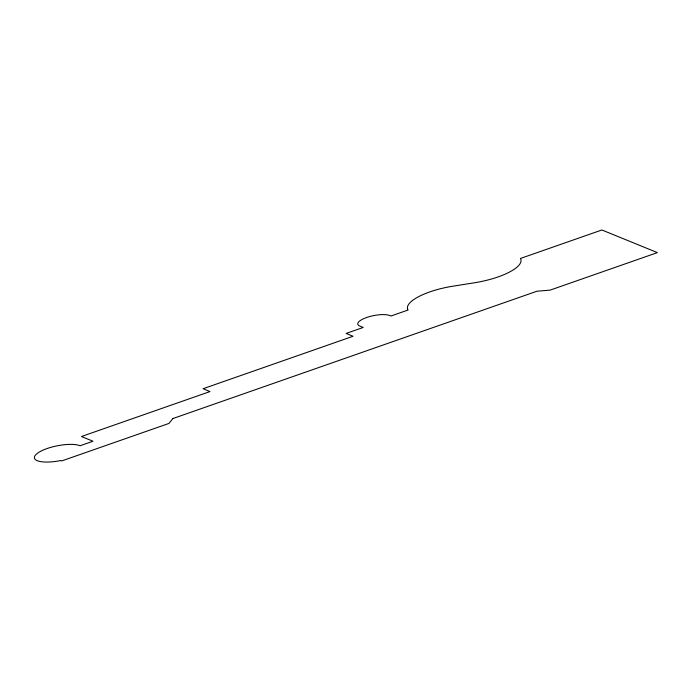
<?xml version="1.0" encoding="UTF-8"?>
<svg xmlns="http://www.w3.org/2000/svg" width="692" height="692" viewBox="0 0 692 692"><rect width="100%" height="100%" fill="white"/><g stroke="black" fill="none" stroke-linecap="round" stroke-linejoin="round"><path stroke-width="1.04" d="M172.896 418.548L168.952 423.435L61.718 460.933L60.749 460.543A24.782 7.577 -11.2 0 1 34.963 459.159A24.782 7.577 -11.2 0 1 50.187 447.534A24.782 7.577 -11.2 0 1 80.151 445.734L93.005 441.237L81.44 436.522L209.996 391.56L203.059 388.731L353.05 336.277L346.112 333.449L363.248 327.454L359.779 326.036A17.343 5.302 -11.2 0 1 366.682 317.49A17.343 5.302 -11.2 0 1 389.778 315.543L390.937 316.019L408.081 310.025A43.285 13.235 -11.2 0 1 452.62 286.246L474.53 282.768A44.539 13.615 -11.2 0 0 520.445 258.462L601.876 229.986L657.4 252.606L550.166 290.112L536.966 291.22L172.896 418.548"/></g></svg>
